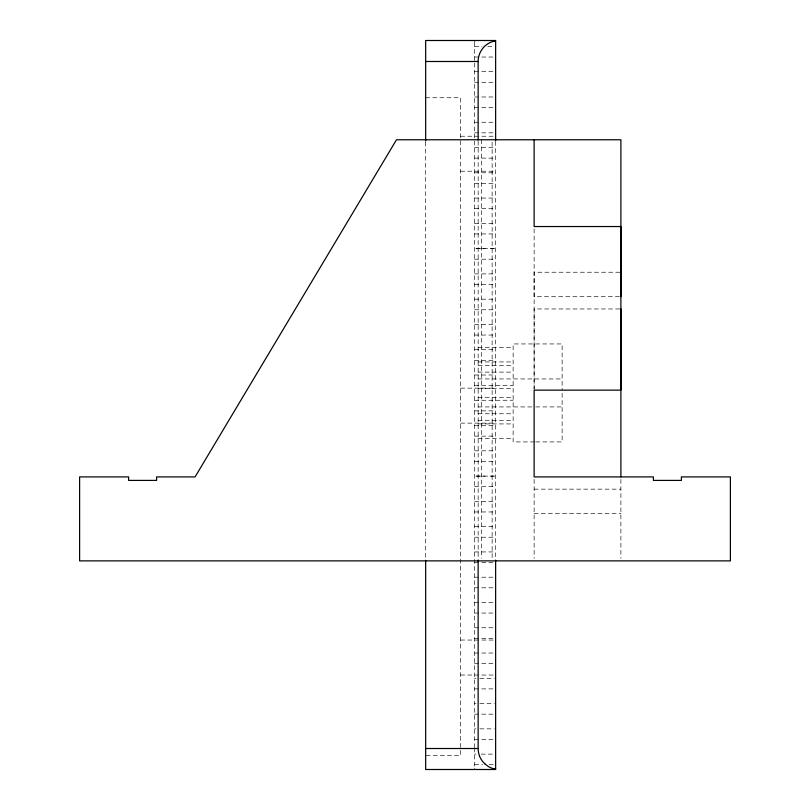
<?xml version="1.0" encoding="UTF-8"?>
<svg xmlns="http://www.w3.org/2000/svg" width="810" height="810" viewBox="0 0 810 810"><rect width="100%" height="100%" fill="white"/><g stroke="black" fill="none" stroke-linecap="round" stroke-linejoin="round"><path stroke-width="0.61" stroke-dasharray="4.05 3.04" d="M534.124 388.881L534.124 227.792M474.65 46.433L481.99 46.433M487.772 46.433L494.586 46.433M474.65 57.014L494.586 57.014M474.65 71.705L494.586 71.705M474.65 82.286L494.586 82.286M474.65 96.977L494.586 96.977M425.665 97.737L460.647 97.737L460.647 755.507L425.665 755.507M474.65 107.558L494.586 107.558M474.65 122.259L494.586 122.259M474.65 132.84L494.586 132.84M460.647 136.222L495.639 136.222M474.65 147.531L495.639 147.531M474.65 158.112L495.639 158.112M460.647 171.214L495.639 171.214M474.65 172.803L495.639 172.803M474.65 183.384L495.639 183.384M474.65 198.075L495.639 198.075M474.65 208.666L495.639 208.666M474.65 223.357L495.639 223.357M474.65 233.938L495.639 233.938M479.895 248.629L474.65 248.629L495.639 248.629L490.394 248.629M481.646 248.629L485.139 248.629M474.65 259.21L495.639 259.21M619.812 272.231L534.124 272.231L534.124 296.713L619.812 296.713M474.65 273.901L495.639 273.901M474.65 284.492L495.639 284.492M474.65 299.184L495.639 299.184M619.64 308.964L534.124 308.964L534.124 389.164M474.65 309.764L495.639 309.764M474.65 324.456L495.639 324.456M474.65 335.036L495.639 335.036M478.143 347.348L513.135 347.348M474.65 349.728L495.639 349.728M474.65 360.308L495.639 360.308M478.143 361.938L513.135 361.938M478.143 365.553L513.135 365.553M478.143 372.114L513.135 372.114M474.65 375L495.639 375M478.143 378.938L562.12 378.938M474.65 385.59L513.135 385.631M460.647 388.132L495.639 388.132M478.143 388.466L513.135 388.466M478.143 397.396L513.135 397.396M474.65 400.282L513.135 400.231M478.143 406.924L534.489 406.924M535.744 406.924L562.12 406.924M474.65 410.862L495.639 410.862M478.143 413.758L513.135 413.758M478.143 420.319L513.135 420.319M460.647 423.124L495.639 423.124M478.143 423.924L513.135 423.924M474.65 425.554L495.639 425.554M474.65 436.134L495.639 436.134M478.143 438.514L513.135 438.514M534.489 441.916L513.135 441.916L513.135 343.946L562.12 343.946L562.12 389.083M535.744 441.916L562.12 441.916L562.12 389.63M474.65 450.826L495.639 450.826M474.65 461.416L495.639 461.416M479.895 476.108L474.65 476.108L495.639 476.108L490.394 476.108M481.646 476.108L485.139 476.108M474.65 486.688L495.639 486.688M534.124 489.149L620.895 489.149M474.65 501.38L495.639 501.38M474.65 511.96L495.639 511.96M534.124 513.641L620.895 513.641M474.65 526.652L495.639 526.652M474.65 537.232L495.639 537.232M474.65 551.934L495.639 551.934M474.65 562.515L494.586 562.515M474.65 577.206L494.586 577.206M474.65 587.787L494.586 587.787M474.65 602.478L494.586 602.478M474.65 613.059L494.586 613.059M474.65 627.75L494.586 627.75M474.65 638.341L494.586 638.341M460.647 640.042L495.639 640.042M474.65 653.032L494.586 653.032M474.65 663.613L494.586 663.613M460.647 675.034L495.639 675.034M474.65 678.304L475.956 678.304M479.895 678.304L494.323 678.304M474.65 688.885L494.586 688.885M474.65 703.576L475.956 703.576M479.895 703.576L494.323 703.576M474.65 714.167L494.586 714.167M474.65 728.858L475.956 728.858M479.895 728.858L494.323 728.858M474.65 739.439L494.586 739.439M474.65 754.13L475.956 754.13M481.211 754.13L494.323 754.13M474.65 764.711L482.517 764.711M489.078 764.711L494.323 764.711M620.895 479.409L620.895 558.363M534.124 479.409L534.124 558.363M495.639 141.477L495.639 559.406M492.136 142.297L492.136 558.343M481.646 139.765L481.646 558.343M478.143 141.203L478.143 558.728M474.65 42.252L474.65 62.016M474.65 63.038L474.65 747.438M474.65 747.984L474.65 767.556M425.665 142.013L425.665 559.437"/><path stroke-width="1.21" d="M478.143 139.938L478.143 61.489C478.102 54.29 482.051 47.213 488.258 43.538A38.121 26.953 -90 0 1 495.639 40.814A38.121 26.953 90 0 0 494.89 40.945M425.665 61.489L478.143 61.489M425.665 748.511L478.143 748.511L478.244 750.505A15.947 11.279 -90 0 0 479.55 756.013M484.886 763.921L488.258 766.462A38.111 26.953 90 0 0 495.639 769.186A38.111 26.953 -90 0 1 494.89 769.054M620.895 296.713L620.895 139.765L396.485 139.765L195.078 476.908L156.593 476.908L156.593 480.401L128.598 480.401L128.598 476.908L79.613 476.908L79.613 560.874L730.387 560.874L730.387 476.908L681.402 476.908L681.402 480.401L653.407 480.401L653.407 476.908L534.124 476.908L534.124 390.136L620.895 390.136L620.895 226.537L534.124 226.537L534.124 139.765M620.895 308.964L620.895 476.908M495.639 140.839L495.639 40.5L425.665 40.5L425.665 141.051M495.639 560.115L495.639 769.5L425.665 769.5L425.665 560.338M478.143 559.994L478.143 748.511M474.65 40.5L474.65 41.087M474.65 768.994L474.65 769.5M484.917 763.84A22.518 15.916 90 0 1 479.479 756.074"/></g></svg>
